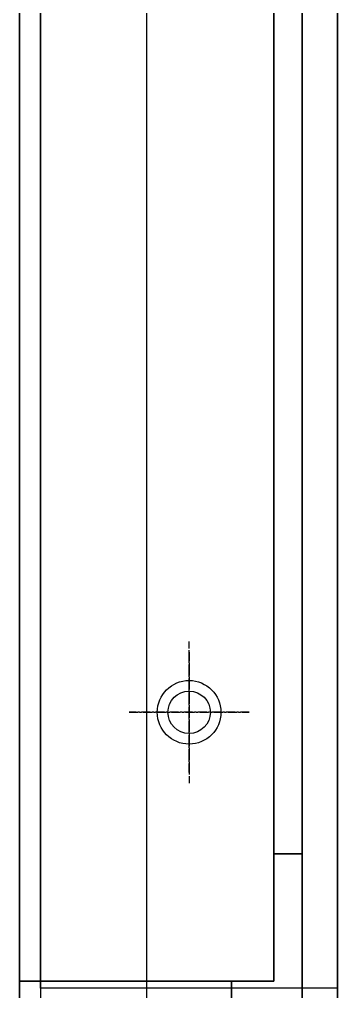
# Model space of a CAD drawing. Header units: millimetres. Extents: x 1723 to 33835, y 1764 to 24472.
# Drawn here: x 13209.6 to 13254.6, y 11350.1 to 11487.5 of the extents above; entities that cross this region are included whole.
import ezdxf

# ---------------------------------------------------------------- set-up
doc = ezdxf.new("R2010")
doc.units = ezdxf.units.MM
doc.linetypes.add('CENTER', pattern=[2, 1.25, -0.25, 0.25, -0.25])
doc.linetypes.add('DASHED', pattern=[15, 12, -3])
doc.layers.add('center', color=1, linetype='CENTER')

# ---------------------------------------------------------------- blocks, each defined once
blk = doc.blocks.new('A$C474D29AC')
for p, q in [((0, 0), (0, 1409)), ((42, 0), (42, 1409)), ((42, 0), (0, 0))]:
    blk.add_line(p, q)
blk.add_circle((21, 39), 4.5)
at = {"layer": 'center'}
for p, q in [((21, 47.5), (21, 30.5)), ((21, 45.97), (21, 28.97)), ((29.5, 39), (12.5, 39))]:
    blk.add_line(p, q, dxfattribs=at)
blk = doc.blocks.new('A$C637D7238')
at = {"color": 7, "lineweight": 35}
for p, q in [((40, 0), (40, 2540)), ((45, 0), (45, 2540)), ((45, 0), (45, 2540)), ((36, 2520), (36, 1290)), ((40, 2520), (40, 1290)), ((0, 2490), (0, 1272)), ((40, 1290), (40, 2480))]:
    blk.add_line(p, q, dxfattribs=at)
at = {"color": 7, "linetype": 'DASHED', "lineweight": 13}
for p, q in [((40, 60.06), (40, 2479.79)), ((45, 66), (45, 2474)), ((45, 66), (45, 2474)), ((45, 70), (45, 2470))]:
    blk.add_line(p, q, dxfattribs=at)
at = {"color": 7, "lineweight": 35, "ltscale": 0.03}
blk.add_line((36, 1290), (36, 1272), dxfattribs=at)
at = {"color": 7, "lineweight": 35, "ltscale": 0.006667}
for p, q in [((40, 1290), (36, 1290)), ((0, 1272), (0, 1268)), ((30, 1272), (30, 1268))]:
    blk.add_line(p, q, dxfattribs=at)
at = {"color": 7, "lineweight": 35, "ltscale": 0.066667}
blk.add_line((40, 1250), (40, 1290), dxfattribs=at)
at = {"color": 7, "linetype": 'DASHED', "lineweight": 13, "ltscale": 0.066667}
blk.add_line((40, 1250), (40, 1290), dxfattribs=at)
at = {"color": 7, "lineweight": 35, "ltscale": 0.05}
blk.add_line((0, 1272), (30, 1272), dxfattribs=at)
at = {"color": 7, "lineweight": 35, "ltscale": 0.01}
blk.add_line((36, 1272), (30, 1272), dxfattribs=at)
at = {"color": 7, "linetype": 'DASHED', "lineweight": 13, "ltscale": 0.006667}
blk.add_line((30, 1268), (30, 1272), dxfattribs=at)
blk = doc.blocks.new('A$C7FE17281')
for p, q in [((0, 2966), (0, 0)), ((15, 0), (15, 2966))]:
    blk.add_line(p, q)
blk.add_circle((21, 1552), 3)
at = {"layer": 'center'}
for p, q in [((21, 1545.03), (21, 1562.03)), ((21, 1560.5), (21, 1543.5)), ((21, 1543.5), (21, 1560.5)), ((21, 1558.97), (21, 1541.97)), ((12.5, 1552), (29.5, 1552)), ((12.5, 1552), (29.5, 1552))]:
    blk.add_line(p, q, dxfattribs=at)
blk = doc.blocks.new('1')
at = {"color": 2}
blk.add_blockref('A$C7FE17281', (13212.57, 9837.58), dxfattribs=at)
blk.add_blockref('A$C474D29AC', (13212.57, 11350.58))
at = {"color": 7}
blk.add_blockref('A$C637D7238', (13209.57, 10079.58), dxfattribs=at)

msp = doc.modelspace()

# ---------------------------------------------------------------- block references
msp.add_blockref('1', (0, 0))

doc.saveas('drawing.dxf')
